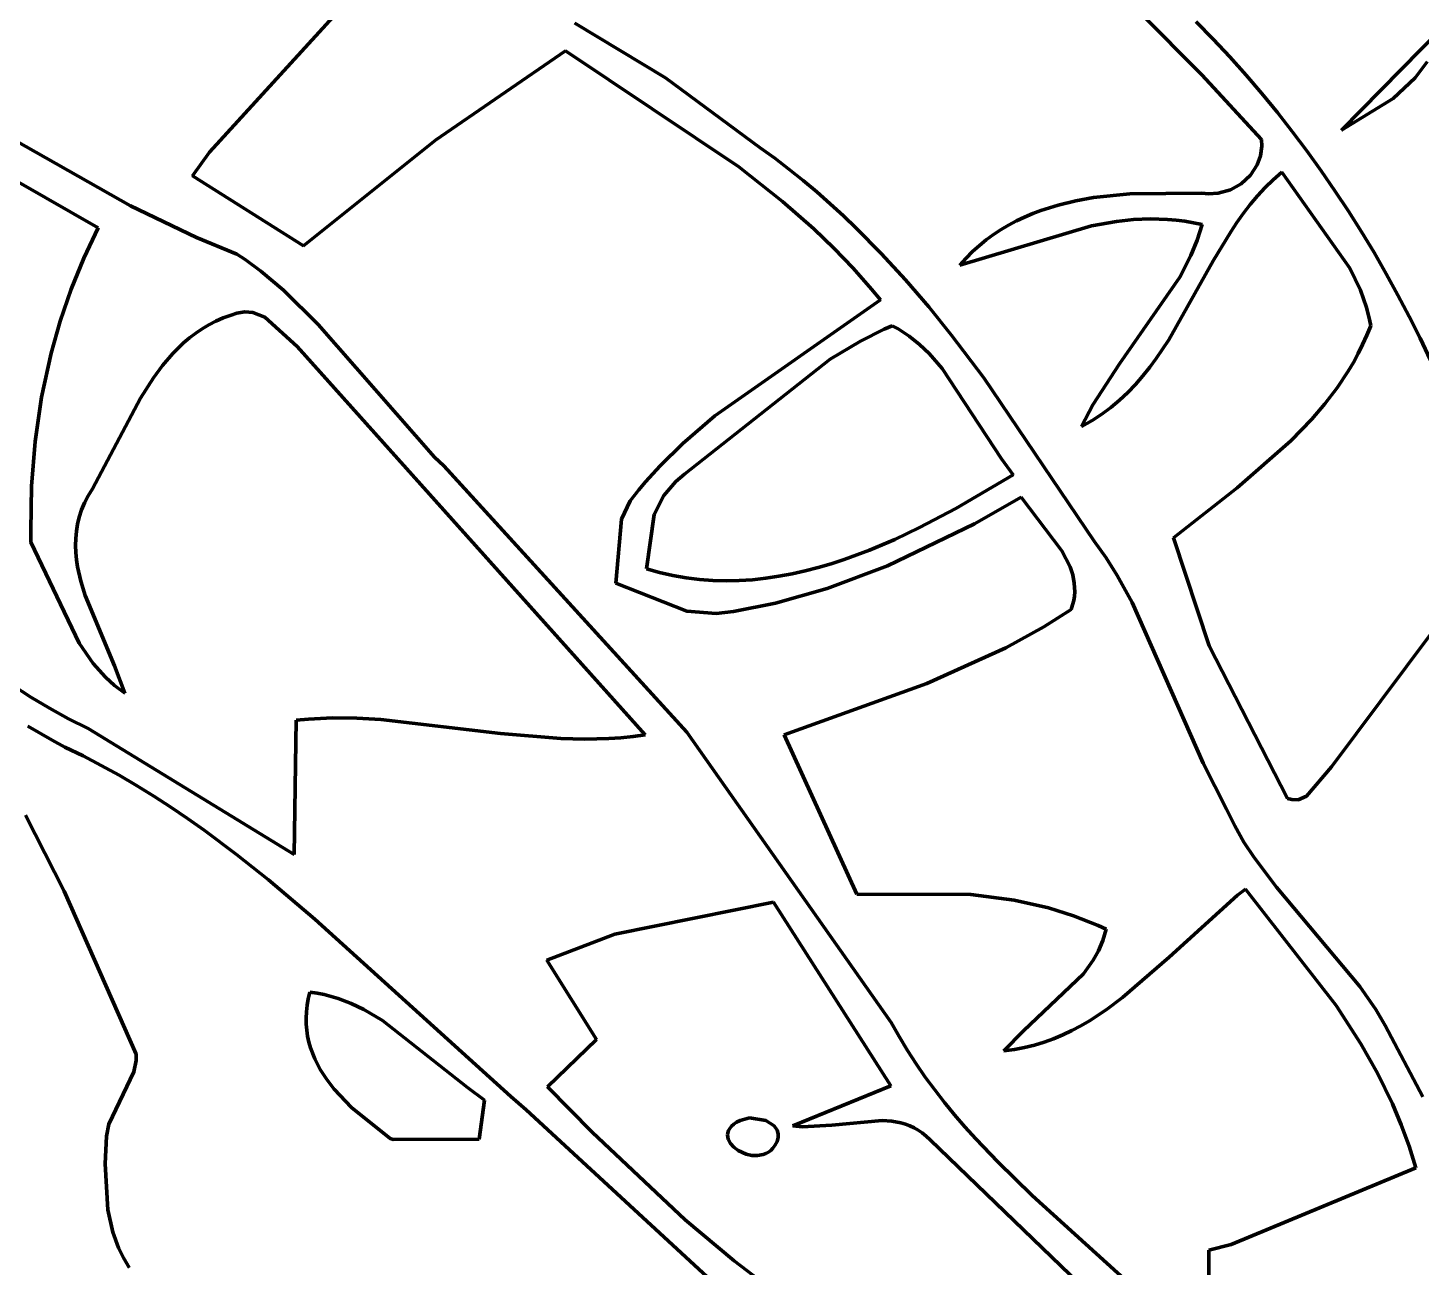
# Model space of a CAD drawing. Header units: millimetres. Extents: x 0 to 12.5, y 0 to 14.6.
# Drawn here: x 2.212 to 3.46, y 4.865 to 5.975 of the extents above; entities that cross this region are included whole.
import ezdxf

# ---------------------------------------------------------------- set-up
doc = ezdxf.new("R2010")
doc.units = ezdxf.units.MM
doc.layers.add('color#131313ff', color=7, linetype='CONTINUOUS', lineweight=100)
doc.layers.add('color#fcfcfcff', color=7, linetype='CONTINUOUS', lineweight=100)

msp = doc.modelspace()

# ---------------------------------------------------------------- linework, layer by layer
at = {"layer": 'color#131313ff'}
for p, q in [((2.3749, 5.8634), (2.527, 6.03)), ((2.7022, 5.979), (2.7833, 5.9301)), ((3.2639, 5.9326), (3.2082, 5.9884)), ((3.2588, 5.9802), (3.274, 5.9646)), ((3.3888, 5.8831), (3.4779, 5.9737)), ((2.6937, 5.9543), (2.5773, 5.8743)), ((2.8492, 5.8503), (2.6937, 5.9543)), ((3.274, 5.9646), (3.2889, 5.9487)), ((2.0646, 5.9511), (2.3041, 5.8153)), ((3.2889, 5.9487), (3.3034, 5.9325)), ((3.4655, 5.9443), (3.4548, 5.93)), ((2.7833, 5.9301), (2.8681, 5.8674)), ((3.3171, 5.8748), (3.2639, 5.9326)), ((3.3034, 5.9325), (3.3175, 5.9159)), ((3.4548, 5.93), (3.4351, 5.9116)), ((3.3175, 5.9159), (3.3314, 5.899)), ((3.4351, 5.9116), (3.3888, 5.8831)), ((3.3314, 5.899), (3.3448, 5.8819)), ((3.3448, 5.8819), (3.3579, 5.8645)), ((2.2753, 5.7957), (2.1377, 5.8745)), ((2.5773, 5.8743), (2.4592, 5.7797)), ((2.8681, 5.8674), (2.8812, 5.858)), ((3.3162, 5.8602), (3.3174, 5.8688)), ((3.3174, 5.8688), (3.3171, 5.8748)), ((2.3598, 5.8422), (2.3749, 5.8634)), ((2.8812, 5.858), (2.894, 5.8482)), ((3.3134, 5.8522), (3.3162, 5.8602)), ((3.3579, 5.8645), (3.3707, 5.8468)), ((2.4592, 5.7797), (2.3598, 5.8422)), ((2.8882, 5.8194), (2.8492, 5.8503)), ((2.894, 5.8482), (2.9066, 5.8382)), ((3.2991, 5.8352), (3.3073, 5.8429)), ((3.3073, 5.8429), (3.3134, 5.8522)), ((3.3354, 5.8454), (3.3277, 5.8387)), ((3.3963, 5.7596), (3.3354, 5.8454)), ((3.3707, 5.8468), (3.383, 5.8288)), ((2.9066, 5.8382), (2.9188, 5.8279)), ((2.9188, 5.8279), (2.9309, 5.8173)), ((3.2783, 5.8266), (3.2893, 5.8297)), ((3.2893, 5.8297), (3.2991, 5.8352)), ((3.3205, 5.8317), (3.3137, 5.8243)), ((3.3277, 5.8387), (3.3205, 5.8317)), ((3.383, 5.8288), (3.3951, 5.8106)), ((2.3041, 5.8153), (2.3632, 5.7871)), ((2.9162, 5.7947), (2.8882, 5.8194)), ((2.9309, 5.8173), (2.9427, 5.8065)), ((3.1197, 5.8112), (3.135, 5.816)), ((3.135, 5.816), (3.1508, 5.8198)), ((3.1508, 5.8198), (3.1668, 5.8227)), ((3.1668, 5.8227), (3.1993, 5.8262)), ((3.1993, 5.8262), (3.2638, 5.8268)), ((3.2638, 5.8268), (3.2696, 5.8262)), ((3.2696, 5.8262), (3.2783, 5.8266)), ((3.3072, 5.8166), (3.301, 5.8087)), ((3.3137, 5.8243), (3.3072, 5.8166)), ((2.9427, 5.8065), (2.9542, 5.7954)), ((3.0977, 5.8019), (3.1049, 5.8053)), ((3.1049, 5.8053), (3.1123, 5.8084)), ((3.1123, 5.8084), (3.1197, 5.8112)), ((3.2025, 5.803), (3.1874, 5.8014)), ((3.2177, 5.8037), (3.2025, 5.803)), ((3.2331, 5.8032), (3.2177, 5.8037)), ((3.2408, 5.8026), (3.2331, 5.8032)), ((3.301, 5.8087), (3.2952, 5.8005)), ((3.3951, 5.8106), (3.4067, 5.7922)), ((2.2623, 5.7685), (2.2753, 5.7957)), ((2.9341, 5.7775), (2.9162, 5.7947)), ((2.9542, 5.7954), (2.9767, 5.7727)), ((3.1649, 5.7975), (3.0471, 5.7623)), ((3.0772, 5.7897), (3.0839, 5.7941)), ((3.0839, 5.7941), (3.0907, 5.7981)), ((3.0907, 5.7981), (3.0977, 5.8019)), ((3.1874, 5.8014), (3.1649, 5.7975)), ((3.2486, 5.8016), (3.2408, 5.8026)), ((3.2564, 5.8002), (3.2486, 5.8016)), ((3.2642, 5.7986), (3.2564, 5.8002)), ((3.2596, 5.7845), (3.2642, 5.7986)), ((3.2896, 5.7922), (3.2739, 5.7662)), ((3.2952, 5.8005), (3.2896, 5.7922)), ((3.4067, 5.7922), (3.418, 5.7735)), ((2.3632, 5.7871), (2.3995, 5.772)), ((3.0585, 5.7744), (3.0645, 5.7799)), ((3.0645, 5.7799), (3.0707, 5.785)), ((3.0707, 5.785), (3.0772, 5.7897)), ((3.2539, 5.7709), (3.2596, 5.7845)), ((2.251, 5.7407), (2.2623, 5.7685)), ((2.3995, 5.772), (2.4069, 5.7672)), ((2.4069, 5.7672), (2.421, 5.7568)), ((2.9514, 5.7595), (2.9341, 5.7775)), ((2.9767, 5.7727), (2.9983, 5.7491)), ((3.0471, 5.7623), (3.0527, 5.7686)), ((3.0527, 5.7686), (3.0585, 5.7744)), ((3.2739, 5.7662), (3.2341, 5.6955)), ((3.244, 5.7516), (3.2539, 5.7709)), ((3.418, 5.7735), (3.4289, 5.7546)), ((2.421, 5.7568), (2.4411, 5.7399)), ((2.968, 5.7408), (2.9514, 5.7595)), ((3.4059, 5.7399), (3.3963, 5.7596)), ((3.4289, 5.7546), (3.4394, 5.7355)), ((2.2412, 5.7122), (2.251, 5.7407)), ((2.9761, 5.7311), (2.968, 5.7408)), ((2.9983, 5.7491), (3.0191, 5.7248)), ((3.1901, 5.6738), (3.244, 5.7516)), ((2.4411, 5.7399), (2.4722, 5.7092)), ((2.8276, 5.6273), (2.9761, 5.7311)), ((3.4113, 5.7243), (3.4059, 5.7399)), ((3.4394, 5.7355), (3.4495, 5.7162)), ((2.3943, 5.7175), (2.3873, 5.715)), ((2.3994, 5.7194), (2.3943, 5.7175)), ((2.4067, 5.7205), (2.3994, 5.7194)), ((2.4137, 5.7199), (2.4067, 5.7205)), ((2.4245, 5.7157), (2.4137, 5.7199)), ((2.4535, 5.6893), (2.4245, 5.7157)), ((3.0191, 5.7248), (3.0393, 5.6998)), ((3.414, 5.7135), (3.4113, 5.7243)), ((3.4495, 5.7162), (3.4593, 5.6968)), ((2.2331, 5.6833), (2.2412, 5.7122)), ((2.3684, 5.7052), (2.3626, 5.7013)), ((2.3744, 5.7088), (2.3684, 5.7052)), ((2.3807, 5.712), (2.3744, 5.7088)), ((2.3873, 5.715), (2.3807, 5.712)), ((2.4722, 5.7092), (2.5766, 5.5904)), ((2.9792, 5.7048), (2.958, 5.6943)), ((2.9865, 5.708), (2.9792, 5.7048)), ((2.9917, 5.7051), (2.9865, 5.708)), ((3.0017, 5.6986), (2.9917, 5.7051)), ((3.4116, 5.6995), (3.415, 5.708)), ((3.415, 5.708), (3.414, 5.7135)), ((2.3518, 5.6926), (2.3468, 5.6879)), ((2.3571, 5.6971), (2.3518, 5.6926)), ((2.3626, 5.7013), (2.3571, 5.6971)), ((2.958, 5.6943), (2.9309, 5.6782)), ((3.0109, 5.6913), (3.0017, 5.6986)), ((3.0194, 5.6832), (3.0109, 5.6913)), ((3.0393, 5.6998), (3.0684, 5.6614)), ((3.2341, 5.6955), (3.223, 5.6788)), ((3.4038, 5.683), (3.4078, 5.6911)), ((3.4078, 5.6911), (3.4116, 5.6995)), ((3.4593, 5.6968), (3.4686, 5.6771)), ((2.2245, 5.644), (2.2331, 5.6833)), ((2.342, 5.683), (2.333, 5.6724)), ((2.3468, 5.6879), (2.342, 5.683)), ((2.7652, 5.3415), (2.4535, 5.6893)), ((2.9309, 5.6782), (2.8005, 5.5751)), ((3.0311, 5.6698), (3.0194, 5.6832)), ((3.223, 5.6788), (3.2171, 5.6708)), ((3.3995, 5.675), (3.4038, 5.683)), ((2.333, 5.6724), (2.3247, 5.6612)), ((3.0843, 5.5888), (3.0311, 5.6698)), ((3.1662, 5.6373), (3.1901, 5.6738)), ((3.2171, 5.6708), (3.2109, 5.663)), ((3.3849, 5.6523), (3.3949, 5.6673)), ((3.3949, 5.6673), (3.3995, 5.675)), ((2.3247, 5.6612), (2.3133, 5.6432)), ((3.0684, 5.6614), (3.1673, 5.5152)), ((3.2043, 5.6555), (3.1974, 5.6483)), ((3.2109, 5.663), (3.2043, 5.6555)), ((2.2187, 5.6043), (2.2245, 5.644)), ((2.3133, 5.6432), (2.2701, 5.5618)), ((3.1901, 5.6414), (3.1824, 5.6349)), ((3.1974, 5.6483), (3.1901, 5.6414)), ((3.374, 5.6381), (3.3849, 5.6523)), ((3.1561, 5.6179), (3.1662, 5.6373)), ((3.1742, 5.6288), (3.1654, 5.6231)), ((3.1824, 5.6349), (3.1742, 5.6288)), ((3.3623, 5.6244), (3.374, 5.6381)), ((2.7988, 5.6025), (2.8276, 5.6273)), ((3.1654, 5.6231), (3.1561, 5.6179)), ((3.3434, 5.6049), (3.3623, 5.6244)), ((2.2155, 5.5643), (2.2187, 5.6043)), ((3.2953, 5.5628), (3.3434, 5.6049)), ((2.7785, 5.5825), (2.7988, 5.6025)), ((2.5766, 5.5904), (2.5849, 5.5824)), ((2.5849, 5.5824), (2.8025, 5.3439)), ((2.7656, 5.5683), (2.7785, 5.5825)), ((3.0948, 5.5746), (3.0843, 5.5888)), ((2.7595, 5.561), (2.7656, 5.5683)), ((2.7925, 5.5686), (2.7819, 5.5561)), ((2.8005, 5.5751), (2.7925, 5.5686)), ((3.0434, 5.5443), (3.0948, 5.5746)), ((2.2148, 5.5242), (2.2155, 5.5643)), ((2.2662, 5.5556), (2.263, 5.5493)), ((2.2701, 5.5618), (2.2662, 5.5556)), ((2.7516, 5.5512), (2.7595, 5.561)), ((2.7819, 5.5561), (2.7733, 5.539)), ((3.1019, 5.5545), (3.0601, 5.5306)), ((3.1385, 5.5064), (3.1019, 5.5545)), ((3.2383, 5.5181), (3.2953, 5.5628)), ((2.2604, 5.543), (2.2583, 5.5367)), ((2.263, 5.5493), (2.2604, 5.543)), ((2.7441, 5.5349), (2.7516, 5.5512)), ((3.011, 5.5272), (3.0434, 5.5443)), ((2.2567, 5.5304), (2.2557, 5.524)), ((2.2583, 5.5367), (2.2567, 5.5304)), ((2.7389, 5.4774), (2.7441, 5.5349)), ((2.7733, 5.539), (2.7663, 5.4903)), ((3.0601, 5.5306), (2.9822, 5.4929)), ((2.215, 5.5143), (2.2148, 5.5242)), ((2.2551, 5.5176), (2.2549, 5.5112)), ((2.2557, 5.524), (2.2551, 5.5176)), ((2.9662, 5.5071), (2.9888, 5.5167)), ((2.9888, 5.5167), (3.011, 5.5272)), ((3.2703, 5.4213), (3.2383, 5.5181)), ((2.2582, 5.4236), (2.215, 5.5143)), ((2.2549, 5.5112), (2.2552, 5.5049)), ((2.2552, 5.5049), (2.2558, 5.4985)), ((2.9548, 5.5027), (2.9662, 5.5071)), ((3.1457, 5.4922), (3.1385, 5.5064)), ((3.1673, 5.5152), (3.178, 5.5)), ((3.5251, 5.5073), (3.3798, 5.313)), ((2.2558, 5.4985), (2.2568, 5.4921)), ((2.2568, 5.4921), (2.2597, 5.4792)), ((2.9085, 5.4884), (2.9202, 5.4914)), ((2.9202, 5.4914), (2.9318, 5.4948)), ((2.9822, 5.4929), (2.9282, 5.4727)), ((2.9318, 5.4948), (2.9434, 5.4986)), ((2.9434, 5.4986), (2.9548, 5.5027)), ((3.1481, 5.4849), (3.1457, 5.4922)), ((3.178, 5.5), (3.1879, 5.4844)), ((2.2597, 5.4792), (2.2636, 5.4664)), ((2.7663, 5.4903), (2.7781, 5.4869)), ((2.7781, 5.4869), (2.79, 5.4842)), ((2.79, 5.4842), (2.8019, 5.4821)), ((2.8019, 5.4821), (2.8138, 5.4806)), ((2.8138, 5.4806), (2.8257, 5.4798)), ((2.8257, 5.4798), (2.8376, 5.4795)), ((2.8376, 5.4795), (2.8495, 5.4797)), ((2.8495, 5.4797), (2.8614, 5.4805)), ((2.8614, 5.4805), (2.8732, 5.4818)), ((2.8732, 5.4818), (2.885, 5.4836)), ((2.885, 5.4836), (2.8968, 5.4858)), ((2.8968, 5.4858), (2.9085, 5.4884)), ((3.1495, 5.4774), (3.1481, 5.4849)), ((3.1879, 5.4844), (3.2014, 5.4602)), ((2.2636, 5.4664), (2.2898, 5.4034)), ((2.8024, 5.4523), (2.7389, 5.4774)), ((2.9282, 5.4727), (2.882, 5.4596)), ((3.149, 5.462), (3.1496, 5.4659)), ((3.1499, 5.4698), (3.1495, 5.4774)), ((3.1496, 5.4659), (3.1499, 5.4698)), ((2.882, 5.4596), (2.8443, 5.452)), ((3.1221, 5.4382), (3.1467, 5.4539)), ((3.1467, 5.4539), (3.148, 5.458)), ((3.148, 5.458), (3.149, 5.462)), ((3.2014, 5.4602), (3.2649, 5.3163)), ((2.8288, 5.4503), (2.8024, 5.4523)), ((2.8443, 5.452), (2.8288, 5.4503)), ((3.0882, 5.4194), (3.1221, 5.4382)), ((2.2708, 5.4055), (2.2582, 5.4236)), ((3.0175, 5.3877), (3.0882, 5.4194)), ((3.3405, 5.2846), (3.2703, 5.4213)), ((2.2818, 5.3932), (2.2708, 5.4055)), ((2.29, 5.3858), (2.2818, 5.3932)), ((2.2898, 5.4034), (2.299, 5.379)), ((2.1984, 5.386), (2.2148, 5.3755)), ((2.299, 5.379), (2.29, 5.3858)), ((2.8898, 5.3415), (3.0175, 5.3877)), ((2.2148, 5.3755), (2.2316, 5.3655)), ((2.2316, 5.3655), (2.2487, 5.3561)), ((2.2487, 5.3561), (2.2663, 5.3472)), ((2.4508, 5.2346), (2.4527, 5.3548)), ((2.4527, 5.3548), (2.4636, 5.3558)), ((2.4636, 5.3558), (2.4744, 5.3564)), ((2.4744, 5.3564), (2.4852, 5.3568)), ((2.4852, 5.3568), (2.5068, 5.3565)), ((2.5068, 5.3565), (2.5283, 5.3554)), ((2.5283, 5.3554), (2.6357, 5.3429)), ((2.2341, 5.3367), (2.2121, 5.3493)), ((2.2663, 5.3472), (2.4508, 5.2346)), ((2.6357, 5.3429), (2.6895, 5.3382)), ((2.7544, 5.34), (2.7652, 5.3415)), ((2.8025, 5.3439), (2.9856, 5.0841)), ((2.9547, 5.199), (2.8898, 5.3415)), ((2.2453, 5.3307), (2.2341, 5.3367)), ((2.2618, 5.3227), (2.2453, 5.3307)), ((2.6895, 5.3382), (2.711, 5.3376)), ((2.711, 5.3376), (2.7327, 5.3382)), ((2.7327, 5.3382), (2.7435, 5.3389)), ((2.7435, 5.3389), (2.7544, 5.34)), ((2.278, 5.3142), (2.2618, 5.3227)), ((3.2649, 5.3163), (3.2858, 5.2751)), ((2.294, 5.3054), (2.278, 5.3142)), ((2.3097, 5.2962), (2.294, 5.3054)), ((3.3798, 5.313), (3.3576, 5.2866)), ((2.3251, 5.2866), (2.3097, 5.2962)), ((2.3404, 5.2768), (2.3251, 5.2866)), ((3.3445, 5.2836), (3.3405, 5.2846)), ((3.3499, 5.2835), (3.3445, 5.2836)), ((3.3576, 5.2866), (3.3499, 5.2835)), ((2.2103, 5.2696), (2.2447, 5.2017)), ((2.3554, 5.2666), (2.3404, 5.2768)), ((2.3702, 5.2561), (2.3554, 5.2666)), ((3.2858, 5.2751), (3.2932, 5.26)), ((2.3992, 5.2344), (2.3702, 5.2561)), ((3.2932, 5.26), (3.3014, 5.2455)), ((3.3014, 5.2455), (3.3105, 5.2317)), ((2.4277, 5.2118), (2.3992, 5.2344)), ((3.3105, 5.2317), (3.3305, 5.2053)), ((2.4693, 5.1765), (2.4277, 5.2118)), ((3.3305, 5.2053), (3.4054, 5.1162)), ((2.2447, 5.2017), (2.3092, 5.0556)), ((2.8801, 5.1919), (2.7381, 5.1631)), ((2.9852, 5.0274), (2.8801, 5.1919)), ((3.057, 5.1985), (2.9547, 5.199)), ((3.0958, 5.1935), (3.057, 5.1985)), ((3.1264, 5.1866), (3.0958, 5.1935)), ((3.2958, 5.1979), (3.2345, 5.1426)), ((3.3028, 5.2034), (3.2958, 5.1979)), ((3.3841, 5.0991), (3.3028, 5.2034)), ((3.1489, 5.1796), (3.1264, 5.1866)), ((3.171, 5.1708), (3.1489, 5.1796)), ((2.645, 5.0177), (2.4693, 5.1765)), ((3.1782, 5.1675), (3.171, 5.1708)), ((3.1751, 5.1575), (3.1782, 5.1675)), ((2.7381, 5.1631), (2.6771, 5.1397)), ((3.1711, 5.1483), (3.1751, 5.1575)), ((3.1663, 5.1397), (3.1711, 5.1483)), ((3.2345, 5.1426), (3.1927, 5.1063)), ((2.6771, 5.1397), (2.7216, 5.0687)), ((3.1578, 5.1277), (3.1663, 5.1397)), ((3.1039, 5.0765), (3.1578, 5.1277)), ((2.4623, 5.0994), (2.4634, 5.1053)), ((2.4634, 5.1053), (2.4649, 5.1113)), ((2.4649, 5.1113), (2.4714, 5.1103)), ((2.4714, 5.1103), (2.4778, 5.109)), ((2.4778, 5.109), (2.4901, 5.1056)), ((2.4901, 5.1056), (2.5019, 5.1011)), ((3.1927, 5.1063), (3.1781, 5.0954)), ((3.4054, 5.1162), (3.4195, 5.0957)), ((2.4614, 5.088), (2.4617, 5.0937)), ((2.4617, 5.0937), (2.4623, 5.0994)), ((2.5019, 5.1011), (2.5133, 5.0956)), ((2.5133, 5.0956), (2.5298, 5.0859)), ((3.1781, 5.0954), (3.1631, 5.0855)), ((3.4061, 5.0649), (3.3841, 5.0991)), ((3.4195, 5.0957), (3.4279, 5.0813)), ((2.4615, 5.0825), (2.4614, 5.088)), ((2.462, 5.0771), (2.4615, 5.0825)), ((2.5298, 5.0859), (2.6061, 5.0258)), ((2.9856, 5.0841), (2.9927, 5.0714)), ((3.1553, 5.081), (3.1474, 5.0768)), ((3.1631, 5.0855), (3.1553, 5.081)), ((3.4279, 5.0813), (3.4618, 5.0173)), ((2.4628, 5.0717), (2.462, 5.0771)), ((2.464, 5.0665), (2.4628, 5.0717)), ((2.4655, 5.0614), (2.464, 5.0665)), ((2.7216, 5.0687), (2.6776, 5.0264)), ((2.9927, 5.0714), (3.0001, 5.059)), ((3.0865, 5.0587), (3.1039, 5.0765)), ((3.131, 5.0695), (3.1225, 5.0664)), ((3.1393, 5.073), (3.131, 5.0695)), ((3.1474, 5.0768), (3.1393, 5.073)), ((2.3092, 5.0556), (2.3092, 5.0501)), ((2.4693, 5.0515), (2.4655, 5.0614)), ((3.0001, 5.059), (3.0079, 5.0469)), ((3.0959, 5.0599), (3.0865, 5.0587)), ((3.105, 5.0616), (3.0959, 5.0599)), ((3.1139, 5.0638), (3.105, 5.0616)), ((3.1225, 5.0664), (3.1139, 5.0638)), ((3.421, 5.0385), (3.4061, 5.0649)), ((2.3092, 5.0501), (2.3073, 5.0397)), ((2.4742, 5.042), (2.4693, 5.0515)), ((2.48, 5.0329), (2.4742, 5.042)), ((3.0079, 5.0469), (3.0161, 5.0351)), ((2.3073, 5.0397), (2.2848, 4.993)), ((2.4867, 5.0242), (2.48, 5.0329)), ((3.0161, 5.0351), (3.0245, 5.0236)), ((3.4344, 5.0112), (3.421, 5.0385)), ((2.502, 5.008), (2.4867, 5.0242)), ((2.6061, 5.0258), (2.6214, 5.0145)), ((2.6587, 5.0059), (2.645, 5.0177)), ((2.6776, 5.0264), (2.7176, 4.9857)), ((2.8973, 4.9914), (2.9852, 5.0274)), ((3.0245, 5.0236), (3.0333, 5.0123)), ((2.5369, 4.98), (2.502, 5.008)), ((2.6214, 5.0145), (2.6166, 4.9794)), ((2.8286, 4.849), (2.6587, 5.0059)), ((3.0333, 5.0123), (3.0423, 5.0013)), ((3.4424, 4.9924), (3.4344, 5.0112)), ((2.2848, 4.993), (2.2828, 4.9823)), ((2.8424, 4.9911), (2.8445, 4.9929)), ((2.8445, 4.9929), (2.8471, 4.9947)), ((2.8471, 4.9947), (2.8502, 4.9963)), ((2.8502, 4.9963), (2.8585, 4.9987)), ((2.8585, 4.9987), (2.8733, 4.9963)), ((2.8733, 4.9963), (2.8806, 4.9914)), ((2.9325, 4.992), (2.9058, 4.9905)), ((2.9774, 4.9963), (2.9325, 4.992)), ((2.986, 4.9957), (2.9774, 4.9963)), ((2.9943, 4.9942), (2.986, 4.9957)), ((2.9983, 4.993), (2.9943, 4.9942)), ((3.0022, 4.9915), (2.9983, 4.993)), ((3.0423, 5.0013), (3.0516, 4.9905)), ((3.4494, 4.9733), (3.4424, 4.9924)), ((2.2828, 4.9823), (2.2815, 4.9573)), ((2.5395, 4.9791), (2.5369, 4.98)), ((2.6166, 4.9794), (2.5395, 4.9791)), ((2.7176, 4.9857), (2.801, 4.9072)), ((2.8389, 4.9833), (2.8392, 4.9853)), ((2.8391, 4.9813), (2.8389, 4.9833)), ((2.8396, 4.9794), (2.8391, 4.9813)), ((2.8392, 4.9853), (2.8398, 4.9872)), ((2.8416, 4.9757), (2.8396, 4.9794)), ((2.8398, 4.9872), (2.8409, 4.9892)), ((2.8409, 4.9892), (2.8424, 4.9911)), ((2.8806, 4.9914), (2.8834, 4.9875)), ((2.8843, 4.9811), (2.8833, 4.9775)), ((2.8834, 4.9875), (2.8843, 4.9844)), ((2.8843, 4.9844), (2.8843, 4.9811)), ((2.9058, 4.9905), (2.8973, 4.9914)), ((3.0061, 4.9897), (3.0022, 4.9915)), ((3.0098, 4.9876), (3.0061, 4.9897)), ((3.0134, 4.9851), (3.0098, 4.9876)), ((3.0169, 4.9821), (3.0134, 4.9851)), ((3.0203, 4.9788), (3.0169, 4.9821)), ((3.0516, 4.9905), (3.0612, 4.9798)), ((3.0612, 4.9798), (3.0809, 4.9591)), ((2.8447, 4.9723), (2.8416, 4.9757)), ((2.8486, 4.9694), (2.8447, 4.9723)), ((2.8556, 4.9662), (2.8486, 4.9694)), ((2.8755, 4.9679), (2.8733, 4.9666)), ((2.8776, 4.9695), (2.8755, 4.9679)), ((2.8795, 4.9714), (2.8776, 4.9695)), ((2.8812, 4.9737), (2.8795, 4.9714)), ((2.8833, 4.9775), (2.8812, 4.9737)), ((3.1908, 4.8147), (3.0203, 4.9788)), ((3.4555, 4.9537), (3.4494, 4.9733)), ((2.2815, 4.9573), (2.2839, 4.9162)), ((2.8607, 4.965), (2.8556, 4.9662)), ((2.8659, 4.9648), (2.8607, 4.965)), ((2.8709, 4.9657), (2.8659, 4.9648)), ((2.8733, 4.9666), (2.8709, 4.9657)), ((3.0809, 4.9591), (3.1117, 4.9291)), ((3.2901, 4.8853), (3.4555, 4.9537)), ((3.1117, 4.9291), (3.2398, 4.8132)), ((2.2839, 4.9162), (2.2883, 4.8963)), ((2.801, 4.9072), (2.8448, 4.8705)), ((2.2883, 4.8963), (2.2934, 4.8821)), ((2.2934, 4.8821), (2.2978, 4.8731)), ((3.27, 4.8801), (3.2901, 4.8853)), ((3.2702, 4.7829), (3.27, 4.8801)), ((2.2978, 4.8731), (2.303, 4.8647)), ((2.8448, 4.8705), (2.8789, 4.8446))]:
    msp.add_line(p, q, dxfattribs=at)
at = {"layer": 'color#fcfcfcff'}
for p, q in [((2.527, 6.03), (2.3749, 5.8634)), ((2.7833, 5.9301), (2.7022, 5.979)), ((3.2082, 5.9884), (3.2639, 5.9326)), ((3.274, 5.9646), (3.2588, 5.9802)), ((3.4779, 5.9737), (3.3888, 5.8831)), ((2.5773, 5.8743), (2.6937, 5.9543)), ((2.6937, 5.9543), (2.8492, 5.8503)), ((3.2889, 5.9487), (3.274, 5.9646)), ((2.3041, 5.8153), (2.0646, 5.9511)), ((3.3034, 5.9325), (3.2889, 5.9487)), ((3.4548, 5.93), (3.4655, 5.9443)), ((2.8681, 5.8674), (2.7833, 5.9301)), ((3.2639, 5.9326), (3.3171, 5.8748)), ((3.3175, 5.9159), (3.3034, 5.9325)), ((3.4351, 5.9116), (3.4548, 5.93)), ((3.3314, 5.899), (3.3175, 5.9159)), ((3.3888, 5.8831), (3.4351, 5.9116)), ((3.3448, 5.8819), (3.3314, 5.899)), ((3.3579, 5.8645), (3.3448, 5.8819)), ((2.1377, 5.8745), (2.2753, 5.7957)), ((2.4592, 5.7797), (2.5773, 5.8743)), ((2.8812, 5.858), (2.8681, 5.8674)), ((3.3174, 5.8688), (3.3162, 5.8602)), ((3.3171, 5.8748), (3.3174, 5.8688)), ((2.3749, 5.8634), (2.3598, 5.8422)), ((2.894, 5.8482), (2.8812, 5.858)), ((3.3162, 5.8602), (3.3134, 5.8522)), ((3.3707, 5.8468), (3.3579, 5.8645)), ((2.3598, 5.8422), (2.4592, 5.7797)), ((2.8492, 5.8503), (2.8882, 5.8194)), ((2.9066, 5.8382), (2.894, 5.8482)), ((3.3073, 5.8429), (3.2991, 5.8352)), ((3.3134, 5.8522), (3.3073, 5.8429)), ((3.3277, 5.8387), (3.3354, 5.8454)), ((3.3354, 5.8454), (3.3963, 5.7596)), ((3.383, 5.8288), (3.3707, 5.8468)), ((2.9188, 5.8279), (2.9066, 5.8382)), ((2.9309, 5.8173), (2.9188, 5.8279)), ((3.2893, 5.8297), (3.2783, 5.8266)), ((3.2991, 5.8352), (3.2893, 5.8297)), ((3.3137, 5.8243), (3.3205, 5.8317)), ((3.3205, 5.8317), (3.3277, 5.8387)), ((3.3951, 5.8106), (3.383, 5.8288)), ((2.3632, 5.7871), (2.3041, 5.8153)), ((2.8882, 5.8194), (2.9162, 5.7947)), ((2.9427, 5.8065), (2.9309, 5.8173)), ((3.135, 5.816), (3.1197, 5.8112)), ((3.1508, 5.8198), (3.135, 5.816)), ((3.1668, 5.8227), (3.1508, 5.8198)), ((3.1993, 5.8262), (3.1668, 5.8227)), ((3.2638, 5.8268), (3.1993, 5.8262)), ((3.2696, 5.8262), (3.2638, 5.8268)), ((3.2783, 5.8266), (3.2696, 5.8262)), ((3.301, 5.8087), (3.3072, 5.8166)), ((3.3072, 5.8166), (3.3137, 5.8243)), ((2.9542, 5.7954), (2.9427, 5.8065)), ((3.1049, 5.8053), (3.0977, 5.8019)), ((3.1123, 5.8084), (3.1049, 5.8053)), ((3.1197, 5.8112), (3.1123, 5.8084)), ((3.1874, 5.8014), (3.2025, 5.803)), ((3.2025, 5.803), (3.2177, 5.8037)), ((3.2177, 5.8037), (3.2331, 5.8032)), ((3.2331, 5.8032), (3.2408, 5.8026)), ((3.2952, 5.8005), (3.301, 5.8087)), ((3.4067, 5.7922), (3.3951, 5.8106)), ((2.2753, 5.7957), (2.2623, 5.7685)), ((2.9162, 5.7947), (2.9341, 5.7775)), ((2.9767, 5.7727), (2.9542, 5.7954)), ((3.0471, 5.7623), (3.1649, 5.7975)), ((3.0839, 5.7941), (3.0772, 5.7897)), ((3.0907, 5.7981), (3.0839, 5.7941)), ((3.0977, 5.8019), (3.0907, 5.7981)), ((3.1649, 5.7975), (3.1874, 5.8014)), ((3.2408, 5.8026), (3.2486, 5.8016)), ((3.2486, 5.8016), (3.2564, 5.8002)), ((3.2564, 5.8002), (3.2642, 5.7986)), ((3.2642, 5.7986), (3.2596, 5.7845)), ((3.2739, 5.7662), (3.2896, 5.7922)), ((3.2896, 5.7922), (3.2952, 5.8005)), ((3.418, 5.7735), (3.4067, 5.7922)), ((2.3995, 5.772), (2.3632, 5.7871)), ((3.0645, 5.7799), (3.0585, 5.7744)), ((3.0707, 5.785), (3.0645, 5.7799)), ((3.0772, 5.7897), (3.0707, 5.785)), ((3.2596, 5.7845), (3.2539, 5.7709)), ((2.2623, 5.7685), (2.251, 5.7407)), ((2.4069, 5.7672), (2.3995, 5.772)), ((2.421, 5.7568), (2.4069, 5.7672)), ((2.9341, 5.7775), (2.9514, 5.7595)), ((2.9983, 5.7491), (2.9767, 5.7727)), ((3.0527, 5.7686), (3.0471, 5.7623)), ((3.0585, 5.7744), (3.0527, 5.7686)), ((3.2341, 5.6955), (3.2739, 5.7662)), ((3.2539, 5.7709), (3.244, 5.7516)), ((3.4289, 5.7546), (3.418, 5.7735)), ((2.4411, 5.7399), (2.421, 5.7568)), ((2.9514, 5.7595), (2.968, 5.7408)), ((3.3963, 5.7596), (3.4059, 5.7399)), ((3.4394, 5.7355), (3.4289, 5.7546)), ((2.251, 5.7407), (2.2412, 5.7122)), ((2.968, 5.7408), (2.9761, 5.7311)), ((3.0191, 5.7248), (2.9983, 5.7491)), ((3.244, 5.7516), (3.1901, 5.6738)), ((2.4722, 5.7092), (2.4411, 5.7399)), ((2.9761, 5.7311), (2.8276, 5.6273)), ((3.4059, 5.7399), (3.4113, 5.7243)), ((3.4495, 5.7162), (3.4394, 5.7355)), ((2.3873, 5.715), (2.3943, 5.7175)), ((2.3943, 5.7175), (2.3994, 5.7194)), ((2.3994, 5.7194), (2.4067, 5.7205)), ((2.4067, 5.7205), (2.4137, 5.7199)), ((2.4137, 5.7199), (2.4245, 5.7157)), ((2.4245, 5.7157), (2.4535, 5.6893)), ((3.0393, 5.6998), (3.0191, 5.7248)), ((3.4113, 5.7243), (3.414, 5.7135)), ((3.4593, 5.6968), (3.4495, 5.7162)), ((2.2412, 5.7122), (2.2331, 5.6833)), ((2.3626, 5.7013), (2.3684, 5.7052)), ((2.3684, 5.7052), (2.3744, 5.7088)), ((2.3744, 5.7088), (2.3807, 5.712)), ((2.3807, 5.712), (2.3873, 5.715)), ((2.5766, 5.5904), (2.4722, 5.7092)), ((2.958, 5.6943), (2.9792, 5.7048)), ((2.9792, 5.7048), (2.9865, 5.708)), ((2.9865, 5.708), (2.9917, 5.7051)), ((2.9917, 5.7051), (3.0017, 5.6986)), ((3.415, 5.708), (3.4116, 5.6995)), ((3.414, 5.7135), (3.415, 5.708)), ((2.3468, 5.6879), (2.3518, 5.6926)), ((2.3518, 5.6926), (2.3571, 5.6971)), ((2.3571, 5.6971), (2.3626, 5.7013)), ((2.9309, 5.6782), (2.958, 5.6943)), ((3.0017, 5.6986), (3.0109, 5.6913)), ((3.0109, 5.6913), (3.0194, 5.6832)), ((3.0684, 5.6614), (3.0393, 5.6998)), ((3.223, 5.6788), (3.2341, 5.6955)), ((3.4078, 5.6911), (3.4038, 5.683)), ((3.4116, 5.6995), (3.4078, 5.6911)), ((3.4686, 5.6771), (3.4593, 5.6968)), ((2.2331, 5.6833), (2.2245, 5.644)), ((2.333, 5.6724), (2.342, 5.683)), ((2.342, 5.683), (2.3468, 5.6879)), ((2.4535, 5.6893), (2.7652, 5.3415)), ((2.8005, 5.5751), (2.9309, 5.6782)), ((3.0194, 5.6832), (3.0311, 5.6698)), ((3.2171, 5.6708), (3.223, 5.6788)), ((3.4038, 5.683), (3.3995, 5.675)), ((2.3247, 5.6612), (2.333, 5.6724)), ((3.0311, 5.6698), (3.0843, 5.5888)), ((3.1901, 5.6738), (3.1662, 5.6373)), ((3.2109, 5.663), (3.2171, 5.6708)), ((3.3949, 5.6673), (3.3849, 5.6523)), ((3.3995, 5.675), (3.3949, 5.6673)), ((2.3133, 5.6432), (2.3247, 5.6612)), ((3.1673, 5.5152), (3.0684, 5.6614)), ((3.1974, 5.6483), (3.2043, 5.6555)), ((3.2043, 5.6555), (3.2109, 5.663)), ((2.2245, 5.644), (2.2187, 5.6043)), ((2.2701, 5.5618), (2.3133, 5.6432)), ((3.1824, 5.6349), (3.1901, 5.6414)), ((3.1901, 5.6414), (3.1974, 5.6483)), ((3.3849, 5.6523), (3.374, 5.6381)), ((3.1662, 5.6373), (3.1561, 5.6179)), ((3.1654, 5.6231), (3.1742, 5.6288)), ((3.1742, 5.6288), (3.1824, 5.6349)), ((3.374, 5.6381), (3.3623, 5.6244)), ((2.8276, 5.6273), (2.7988, 5.6025)), ((3.1561, 5.6179), (3.1654, 5.6231)), ((3.3623, 5.6244), (3.3434, 5.6049)), ((2.2187, 5.6043), (2.2155, 5.5643)), ((3.3434, 5.6049), (3.2953, 5.5628)), ((2.7988, 5.6025), (2.7785, 5.5825)), ((2.5849, 5.5824), (2.5766, 5.5904)), ((2.8025, 5.3439), (2.5849, 5.5824)), ((2.7785, 5.5825), (2.7656, 5.5683)), ((3.0843, 5.5888), (3.0948, 5.5746)), ((2.7656, 5.5683), (2.7595, 5.561)), ((2.7819, 5.5561), (2.7925, 5.5686)), ((2.7925, 5.5686), (2.8005, 5.5751)), ((3.0948, 5.5746), (3.0434, 5.5443)), ((2.2155, 5.5643), (2.2148, 5.5242)), ((2.263, 5.5493), (2.2662, 5.5556)), ((2.2662, 5.5556), (2.2701, 5.5618)), ((2.7595, 5.561), (2.7516, 5.5512)), ((2.7733, 5.539), (2.7819, 5.5561)), ((3.0601, 5.5306), (3.1019, 5.5545)), ((3.1019, 5.5545), (3.1385, 5.5064)), ((3.2953, 5.5628), (3.2383, 5.5181)), ((2.2583, 5.5367), (2.2604, 5.543)), ((2.2604, 5.543), (2.263, 5.5493)), ((2.7516, 5.5512), (2.7441, 5.5349)), ((3.0434, 5.5443), (3.011, 5.5272)), ((2.2557, 5.524), (2.2567, 5.5304)), ((2.2567, 5.5304), (2.2583, 5.5367)), ((2.7441, 5.5349), (2.7389, 5.4774)), ((2.7663, 5.4903), (2.7733, 5.539)), ((2.9822, 5.4929), (3.0601, 5.5306)), ((2.2148, 5.5242), (2.215, 5.5143)), ((2.2549, 5.5112), (2.2551, 5.5176)), ((2.2551, 5.5176), (2.2557, 5.524)), ((2.9888, 5.5167), (2.9662, 5.5071)), ((3.011, 5.5272), (2.9888, 5.5167)), ((3.2383, 5.5181), (3.2703, 5.4213)), ((2.215, 5.5143), (2.2582, 5.4236)), ((2.2552, 5.5049), (2.2549, 5.5112)), ((2.2558, 5.4985), (2.2552, 5.5049)), ((2.9662, 5.5071), (2.9548, 5.5027)), ((3.1385, 5.5064), (3.1457, 5.4922)), ((3.178, 5.5), (3.1673, 5.5152)), ((3.3798, 5.313), (3.5251, 5.5073)), ((2.2568, 5.4921), (2.2558, 5.4985)), ((2.2597, 5.4792), (2.2568, 5.4921)), ((2.9202, 5.4914), (2.9085, 5.4884)), ((2.9318, 5.4948), (2.9202, 5.4914)), ((2.9282, 5.4727), (2.9822, 5.4929)), ((2.9434, 5.4986), (2.9318, 5.4948)), ((2.9548, 5.5027), (2.9434, 5.4986)), ((3.1457, 5.4922), (3.1481, 5.4849)), ((3.1879, 5.4844), (3.178, 5.5)), ((2.2636, 5.4664), (2.2597, 5.4792)), ((2.7781, 5.4869), (2.7663, 5.4903)), ((2.79, 5.4842), (2.7781, 5.4869)), ((2.8019, 5.4821), (2.79, 5.4842)), ((2.8138, 5.4806), (2.8019, 5.4821)), ((2.8257, 5.4798), (2.8138, 5.4806)), ((2.8376, 5.4795), (2.8257, 5.4798)), ((2.8495, 5.4797), (2.8376, 5.4795)), ((2.8614, 5.4805), (2.8495, 5.4797)), ((2.8732, 5.4818), (2.8614, 5.4805)), ((2.885, 5.4836), (2.8732, 5.4818)), ((2.8968, 5.4858), (2.885, 5.4836)), ((2.9085, 5.4884), (2.8968, 5.4858)), ((3.1481, 5.4849), (3.1495, 5.4774)), ((3.2014, 5.4602), (3.1879, 5.4844)), ((2.2898, 5.4034), (2.2636, 5.4664)), ((2.7389, 5.4774), (2.8024, 5.4523)), ((2.882, 5.4596), (2.9282, 5.4727)), ((3.1496, 5.4659), (3.149, 5.462)), ((3.1495, 5.4774), (3.1499, 5.4698)), ((3.1499, 5.4698), (3.1496, 5.4659)), ((2.8443, 5.452), (2.882, 5.4596)), ((3.1467, 5.4539), (3.1221, 5.4382)), ((3.148, 5.458), (3.1467, 5.4539)), ((3.149, 5.462), (3.148, 5.458)), ((3.2649, 5.3163), (3.2014, 5.4602)), ((2.8024, 5.4523), (2.8288, 5.4503)), ((2.8288, 5.4503), (2.8443, 5.452)), ((3.1221, 5.4382), (3.0882, 5.4194)), ((2.2582, 5.4236), (2.2708, 5.4055)), ((3.0882, 5.4194), (3.0175, 5.3877)), ((3.2703, 5.4213), (3.3405, 5.2846)), ((2.2708, 5.4055), (2.2818, 5.3932)), ((2.2818, 5.3932), (2.29, 5.3858)), ((2.299, 5.379), (2.2898, 5.4034)), ((2.2148, 5.3755), (2.1984, 5.386)), ((2.29, 5.3858), (2.299, 5.379)), ((3.0175, 5.3877), (2.8898, 5.3415)), ((2.2316, 5.3655), (2.2148, 5.3755)), ((2.2487, 5.3561), (2.2316, 5.3655)), ((2.2663, 5.3472), (2.2487, 5.3561)), ((2.4527, 5.3548), (2.4508, 5.2346)), ((2.4636, 5.3558), (2.4527, 5.3548)), ((2.4744, 5.3564), (2.4636, 5.3558)), ((2.4852, 5.3568), (2.4744, 5.3564)), ((2.5068, 5.3565), (2.4852, 5.3568)), ((2.5283, 5.3554), (2.5068, 5.3565)), ((2.6357, 5.3429), (2.5283, 5.3554)), ((2.2121, 5.3493), (2.2341, 5.3367)), ((2.4508, 5.2346), (2.2663, 5.3472)), ((2.6895, 5.3382), (2.6357, 5.3429)), ((2.7652, 5.3415), (2.7544, 5.34)), ((2.9856, 5.0841), (2.8025, 5.3439)), ((2.8898, 5.3415), (2.9547, 5.199)), ((2.2341, 5.3367), (2.2453, 5.3307)), ((2.2453, 5.3307), (2.2618, 5.3227)), ((2.711, 5.3376), (2.6895, 5.3382)), ((2.7327, 5.3382), (2.711, 5.3376)), ((2.7435, 5.3389), (2.7327, 5.3382)), ((2.7544, 5.34), (2.7435, 5.3389)), ((2.2618, 5.3227), (2.278, 5.3142)), ((3.2858, 5.2751), (3.2649, 5.3163)), ((2.278, 5.3142), (2.294, 5.3054)), ((2.294, 5.3054), (2.3097, 5.2962)), ((3.3576, 5.2866), (3.3798, 5.313)), ((2.3097, 5.2962), (2.3251, 5.2866)), ((2.3251, 5.2866), (2.3404, 5.2768)), ((3.3405, 5.2846), (3.3445, 5.2836)), ((3.3445, 5.2836), (3.3499, 5.2835)), ((3.3499, 5.2835), (3.3576, 5.2866)), ((2.2447, 5.2017), (2.2103, 5.2696)), ((2.3404, 5.2768), (2.3554, 5.2666)), ((2.3554, 5.2666), (2.3702, 5.2561)), ((3.2932, 5.26), (3.2858, 5.2751)), ((2.3702, 5.2561), (2.3992, 5.2344)), ((3.3014, 5.2455), (3.2932, 5.26)), ((3.3105, 5.2317), (3.3014, 5.2455)), ((2.3992, 5.2344), (2.4277, 5.2118)), ((3.3305, 5.2053), (3.3105, 5.2317)), ((2.4277, 5.2118), (2.4693, 5.1765)), ((3.4054, 5.1162), (3.3305, 5.2053)), ((2.3092, 5.0556), (2.2447, 5.2017)), ((2.7381, 5.1631), (2.8801, 5.1919)), ((2.8801, 5.1919), (2.9852, 5.0274)), ((2.9547, 5.199), (3.057, 5.1985)), ((3.057, 5.1985), (3.0958, 5.1935)), ((3.0958, 5.1935), (3.1264, 5.1866)), ((3.2345, 5.1426), (3.2958, 5.1979)), ((3.2958, 5.1979), (3.3028, 5.2034)), ((3.3028, 5.2034), (3.3841, 5.0991)), ((3.1264, 5.1866), (3.1489, 5.1796)), ((3.1489, 5.1796), (3.171, 5.1708)), ((2.4693, 5.1765), (2.645, 5.0177)), ((3.171, 5.1708), (3.1782, 5.1675)), ((3.1782, 5.1675), (3.1751, 5.1575)), ((2.6771, 5.1397), (2.7381, 5.1631)), ((3.1751, 5.1575), (3.1711, 5.1483)), ((3.1711, 5.1483), (3.1663, 5.1397)), ((3.1927, 5.1063), (3.2345, 5.1426)), ((2.7216, 5.0687), (2.6771, 5.1397)), ((3.1663, 5.1397), (3.1578, 5.1277)), ((3.1578, 5.1277), (3.1039, 5.0765)), ((2.4634, 5.1053), (2.4623, 5.0994)), ((2.4649, 5.1113), (2.4634, 5.1053)), ((2.4714, 5.1103), (2.4649, 5.1113)), ((2.4778, 5.109), (2.4714, 5.1103)), ((2.4901, 5.1056), (2.4778, 5.109)), ((2.5019, 5.1011), (2.4901, 5.1056)), ((3.1781, 5.0954), (3.1927, 5.1063)), ((3.4195, 5.0957), (3.4054, 5.1162)), ((2.4617, 5.0937), (2.4614, 5.088)), ((2.4623, 5.0994), (2.4617, 5.0937)), ((2.5133, 5.0956), (2.5019, 5.1011)), ((2.5298, 5.0859), (2.5133, 5.0956)), ((3.1631, 5.0855), (3.1781, 5.0954)), ((3.3841, 5.0991), (3.4061, 5.0649)), ((3.4279, 5.0813), (3.4195, 5.0957)), ((2.4614, 5.088), (2.4615, 5.0825)), ((2.4615, 5.0825), (2.462, 5.0771)), ((2.6061, 5.0258), (2.5298, 5.0859)), ((2.9927, 5.0714), (2.9856, 5.0841)), ((3.1474, 5.0768), (3.1553, 5.081)), ((3.1553, 5.081), (3.1631, 5.0855)), ((3.4618, 5.0173), (3.4279, 5.0813)), ((2.462, 5.0771), (2.4628, 5.0717)), ((2.4628, 5.0717), (2.464, 5.0665)), ((2.464, 5.0665), (2.4655, 5.0614)), ((2.6776, 5.0264), (2.7216, 5.0687)), ((3.0001, 5.059), (2.9927, 5.0714)), ((3.1039, 5.0765), (3.0865, 5.0587)), ((3.1225, 5.0664), (3.131, 5.0695)), ((3.131, 5.0695), (3.1393, 5.073)), ((3.1393, 5.073), (3.1474, 5.0768)), ((2.3092, 5.0501), (2.3092, 5.0556)), ((2.4655, 5.0614), (2.4693, 5.0515)), ((3.0079, 5.0469), (3.0001, 5.059)), ((3.0865, 5.0587), (3.0959, 5.0599)), ((3.0959, 5.0599), (3.105, 5.0616)), ((3.105, 5.0616), (3.1139, 5.0638)), ((3.1139, 5.0638), (3.1225, 5.0664)), ((3.4061, 5.0649), (3.421, 5.0385)), ((2.3073, 5.0397), (2.3092, 5.0501)), ((2.4693, 5.0515), (2.4742, 5.042)), ((2.4742, 5.042), (2.48, 5.0329)), ((3.0161, 5.0351), (3.0079, 5.0469)), ((2.2848, 4.993), (2.3073, 5.0397)), ((2.48, 5.0329), (2.4867, 5.0242)), ((3.0245, 5.0236), (3.0161, 5.0351)), ((3.421, 5.0385), (3.4344, 5.0112)), ((2.4867, 5.0242), (2.502, 5.008)), ((2.6214, 5.0145), (2.6061, 5.0258)), ((2.645, 5.0177), (2.6587, 5.0059)), ((2.7176, 4.9857), (2.6776, 5.0264)), ((2.9852, 5.0274), (2.8973, 4.9914)), ((3.0333, 5.0123), (3.0245, 5.0236)), ((2.502, 5.008), (2.5369, 4.98)), ((2.6166, 4.9794), (2.6214, 5.0145)), ((2.6587, 5.0059), (2.8286, 4.849)), ((3.0423, 5.0013), (3.0333, 5.0123)), ((3.4344, 5.0112), (3.4424, 4.9924)), ((2.2828, 4.9823), (2.2848, 4.993)), ((2.8445, 4.9929), (2.8424, 4.9911)), ((2.8471, 4.9947), (2.8445, 4.9929)), ((2.8502, 4.9963), (2.8471, 4.9947)), ((2.8585, 4.9987), (2.8502, 4.9963)), ((2.8733, 4.9963), (2.8585, 4.9987)), ((2.8806, 4.9914), (2.8733, 4.9963)), ((2.9058, 4.9905), (2.9325, 4.992)), ((2.9325, 4.992), (2.9774, 4.9963)), ((2.9774, 4.9963), (2.986, 4.9957)), ((2.986, 4.9957), (2.9943, 4.9942)), ((2.9943, 4.9942), (2.9983, 4.993)), ((2.9983, 4.993), (3.0022, 4.9915)), ((3.0516, 4.9905), (3.0423, 5.0013)), ((3.4424, 4.9924), (3.4494, 4.9733)), ((2.2815, 4.9573), (2.2828, 4.9823)), ((2.5369, 4.98), (2.5395, 4.9791)), ((2.5395, 4.9791), (2.6166, 4.9794)), ((2.801, 4.9072), (2.7176, 4.9857)), ((2.8392, 4.9853), (2.8389, 4.9833)), ((2.8389, 4.9833), (2.8391, 4.9813)), ((2.8391, 4.9813), (2.8396, 4.9794)), ((2.8398, 4.9872), (2.8392, 4.9853)), ((2.8396, 4.9794), (2.8416, 4.9757)), ((2.8409, 4.9892), (2.8398, 4.9872)), ((2.8424, 4.9911), (2.8409, 4.9892)), ((2.8834, 4.9875), (2.8806, 4.9914)), ((2.8833, 4.9775), (2.8843, 4.9811)), ((2.8843, 4.9844), (2.8834, 4.9875)), ((2.8843, 4.9811), (2.8843, 4.9844)), ((2.8973, 4.9914), (2.9058, 4.9905)), ((3.0022, 4.9915), (3.0061, 4.9897)), ((3.0061, 4.9897), (3.0098, 4.9876)), ((3.0098, 4.9876), (3.0134, 4.9851)), ((3.0134, 4.9851), (3.0169, 4.9821)), ((3.0169, 4.9821), (3.0203, 4.9788)), ((3.0612, 4.9798), (3.0516, 4.9905)), ((3.0809, 4.9591), (3.0612, 4.9798)), ((2.8416, 4.9757), (2.8447, 4.9723)), ((2.8447, 4.9723), (2.8486, 4.9694)), ((2.8486, 4.9694), (2.8556, 4.9662)), ((2.8733, 4.9666), (2.8755, 4.9679)), ((2.8755, 4.9679), (2.8776, 4.9695)), ((2.8776, 4.9695), (2.8795, 4.9714)), ((2.8795, 4.9714), (2.8812, 4.9737)), ((2.8812, 4.9737), (2.8833, 4.9775)), ((3.0203, 4.9788), (3.1908, 4.8147)), ((3.4494, 4.9733), (3.4555, 4.9537)), ((2.2839, 4.9162), (2.2815, 4.9573)), ((2.8556, 4.9662), (2.8607, 4.965)), ((2.8607, 4.965), (2.8659, 4.9648)), ((2.8659, 4.9648), (2.8709, 4.9657)), ((2.8709, 4.9657), (2.8733, 4.9666)), ((3.1117, 4.9291), (3.0809, 4.9591)), ((3.4555, 4.9537), (3.2901, 4.8853)), ((3.2398, 4.8132), (3.1117, 4.9291)), ((2.2883, 4.8963), (2.2839, 4.9162)), ((2.8448, 4.8705), (2.801, 4.9072)), ((2.2934, 4.8821), (2.2883, 4.8963)), ((2.2978, 4.8731), (2.2934, 4.8821)), ((3.2901, 4.8853), (3.27, 4.8801)), ((3.27, 4.8801), (3.2702, 4.7829)), ((2.303, 4.8647), (2.2978, 4.8731)), ((2.8789, 4.8446), (2.8448, 4.8705))]:
    msp.add_line(p, q, dxfattribs=at)

doc.saveas('drawing.dxf')
